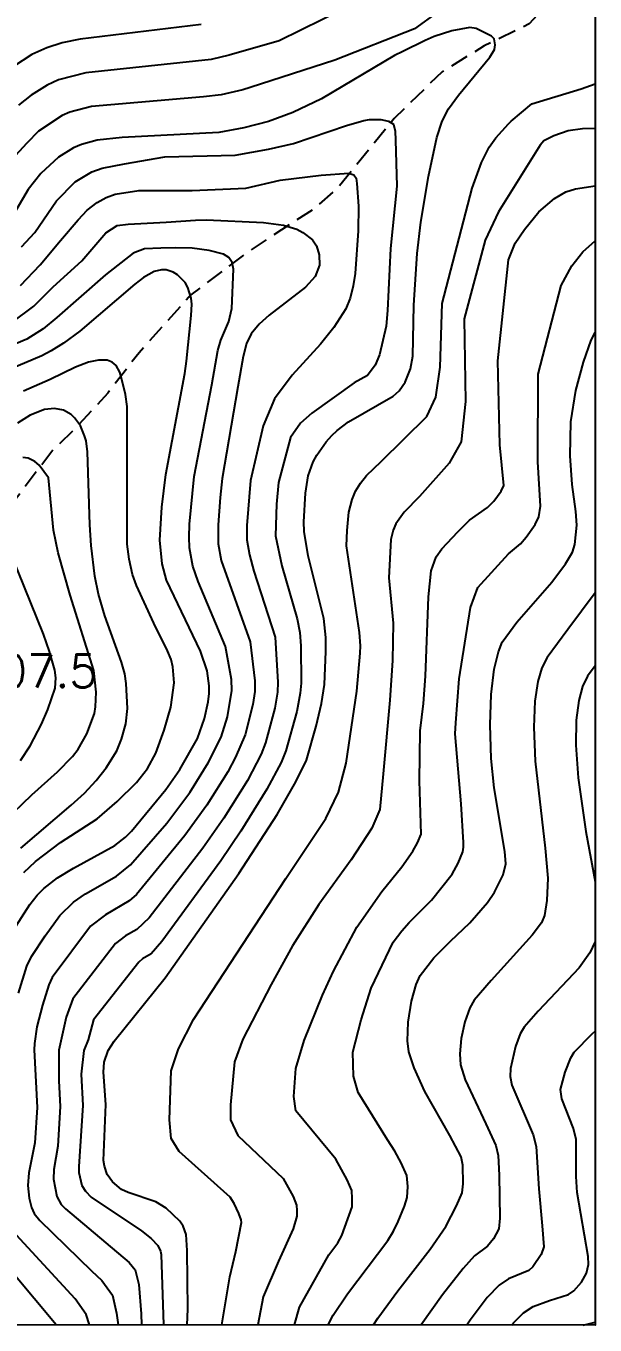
# Model space of a CAD drawing. Extents: x 197794 to 200030, y 561152 to 563931.
# Drawn here: x 199844.2 to 200000, y 561152.4 to 561507.9 of the extents above; entities that cross this region are included whole.
import ezdxf

# ---------------------------------------------------------------- set-up
doc = ezdxf.new("R2010")
doc.units = 0
doc.linetypes.add('5M2P5', pattern=[7.5, 5, -2.5])
for name, color, linetype in [('A0023119', 1, '5M2P5'), ('F0017111', 30, 'CONTINUOUS'), ('F0017114', 7, 'CONTINUOUS'), ('F0027132', 7, 'CONTINUOUS'), ('H0017334', 7, 'CONTINUOUS')]:
    doc.layers.add(name, color=color, linetype=linetype)
doc.styles.add('NGSW', font='romans.shx', dxfattribs={"bigfont": 'ngsw.shx'})

msp = doc.modelspace()

# ---------------------------------------------------------------- linework, layer by layer
at = {"layer": 'A0023119', "flags": 128}
msp.add_lwpolyline([(200000, 561526.82), (199993.41, 561520.56), (199981.94, 561508.43), (199969.69, 561502.43), (199958.12, 561495.35), (199945.05, 561482.61), (199937.18, 561472.91), (199929.69, 561463.68), (199922.9, 561457.71), (199904.76, 561445.95), (199889.38, 561434.27), (199882.96, 561427.2), (199875.18, 561418.44), (199866.6, 561407.39), (199858.51, 561398.56), (199851.57, 561391.8), (199840.35, 561376.98), (199835.68, 561365.45), (199831.99, 561354.73), (199828.62, 561344.44), (199825.21, 561331.84), (199821.55, 561323.55), (199817.11, 561314.13), (199811.82, 561302.36), (199806.71, 561291.8), (199797.97, 561278.76), (199792.71, 561272.19), (199785.4, 561263.27), (199777.75, 561255.71), (199768.05, 561240.46), (199766.41, 561225.23), (199766.59, 561216.31), (199766.54, 561210.19), (199765.03, 561200.2), (199762, 561192.84), (199758.05, 561189), (199753.08, 561185.61), (199744.12, 561183.14), (199736.61, 561180.77), (199728.68, 561178.26), (199720.96, 561175.18), (199715.05, 561172.2), (199707.94, 561168.45), (199704.63, 561166.55), (199699.48, 561163.62), (199690.43, 561157.52), (199685.653, 561152.433)], dxfattribs=at)
at = {"layer": 'F0017111', "flags": 128}
for points, elevation in [([(199956.92, 561511.69), (199950.61, 561507.11), (199928.8, 561498.55), (199905.64, 561491.04), (199903.56, 561490.38), (199897.7, 561489.03), (199892.82, 561488.46), (199862.16, 561485.84), (199856.27, 561484.3), (199854.17, 561483.37), (199847.67, 561479.07), (199844.45, 561475.78), (199840.3, 561471.26)], 245), ([(199897.831, 561152.404), (199900.05, 561165.6), (199901.65, 561172.54), (199903.24, 561180.44), (199903.18, 561181.18), (199902.5, 561182.92), (199901.18, 561185.64), (199900.14, 561187.39), (199886.16, 561199.84), (199884.02, 561203.4), (199883.49, 561208.56), (199884.02, 561221.91), (199885.98, 561227.96), (199890.08, 561235.97), (199915.33, 561274.55), (199926.35, 561291.02), (199929.82, 561298.21), (199931.87, 561306.17), (199934.83, 561325.87), (199935.67, 561336.23), (199935.76, 561338.25), (199935.55, 561341.86), (199931.99, 561365.64), (199932.12, 561369.85), (199932.61, 561374.85), (199933.48, 561378.29), (199934.42, 561380.58), (199935.83, 561382.77), (199937.46, 561384.9), (199941.48, 561388.74), (199953.96, 561401.04), (199956.41, 561406.34), (199957.63, 561414.49), (199958.14, 561431.9), (199966.4, 561463.51), (199968.88, 561470.53), (199970.99, 561474.71), (199972.83, 561477.29), (199976.31, 561481.13), (199977.02, 561481.85), (199982.73, 561486.61), (199996.19, 561490.67), (200000, 561492.05)], 245), ([(199843.05, 561447.47), (199846.64, 561451.34), (199852.56, 561460.07), (199857.73, 561465.19), (199862.25, 561467.98), (199865.13, 561468.98), (199871.22, 561470.19), (199882.26, 561472.09), (199901.47, 561472.57), (199910.63, 561474.19), (199917.45, 561475.73), (199931.95, 561480.61), (199936.75, 561482), (199938.26, 561482.26), (199941.36, 561482.29), (199943.45, 561481.85), (199944.83, 561480.97), (199945.28, 561479.11), (199945.42, 561476.68), (199945.76, 561464.09), (199944.06, 561447), (199943.23, 561430.04), (199942.81, 561425.71), (199940.96, 561417.89), (199939.82, 561415.06), (199937.76, 561412.23), (199934.1, 561410.24), (199922.44, 561401.93), (199919.38, 561399.18), (199916.68, 561395.27), (199913.4, 561382.94), (199912.8, 561377.05), (199912.53, 561368.4), (199914.27, 561360.14), (199918.44, 561345.65), (199919.24, 561341.9), (199919.46, 561338.29), (199919.55, 561328.02), (199919.3, 561325.32), (199918.39, 561320.29), (199915.4, 561309.55), (199914.08, 561306.32), (199910.18, 561299), (199903.08, 561287.57), (199897.59, 561279.4), (199881.41, 561257.38), (199878.48, 561254.01), (199876.09, 561252.57), (199875.15, 561251.66), (199862.74, 561235.89), (199861.24, 561230.43), (199860.04, 561227.5), (199859.38, 561221.07), (199859.84, 561212.45), (199858.73, 561195.78), (199858.72, 561194.1), (199859.57, 561190.58), (199860.54, 561189.01), (199862.1, 561187.37), (199875.86, 561178.17), (199878.49, 561176.07), (199880.36, 561174.12), (199881.05, 561172.64), (199881.21, 561171.65), (199881.89, 561152.406)], 255), ([(200000, 561479.79), (199996.55, 561479.7), (199992.64, 561479.16), (199988.7, 561477.8), (199986.01, 561476.44), (199984.99, 561475.26), (199973.62, 561457), (199969.89, 561449.3), (199964.14, 561427.76), (199964.56, 561405.12), (199963.34, 561394.11), (199960.08, 561388.2), (199951.95, 561379.1), (199947.74, 561374.85), (199945.46, 561371.61), (199944.76, 561369.89), (199944.11, 561367.31), (199943.55, 561356.9), (199944.71, 561344.42), (199944.57, 561334.26), (199943.87, 561323.37), (199942.02, 561303.22), (199941.12, 561293.46), (199938.94, 561288.32), (199933.29, 561279.72), (199924.4, 561267.46), (199917.16, 561256.12), (199911.37, 561245.54), (199903.63, 561230.61), (199901.32, 561224.38), (199900.25, 561212.63), (199900.25, 561208.54), (199902.21, 561204.27), (199914.61, 561192.52), (199917.33, 561187.53), (199918.29, 561185.21), (199918.4, 561183.72), (199918.34, 561182.21), (199917.39, 561178.68), (199913.4, 561169.87), (199909.13, 561160.08), (199907.7, 561152.403)], 240), ([(199842.74, 561436.88), (199848.14, 561442.52), (199853.65, 561449.15), (199858.52, 561454.81), (199861, 561457.44), (199863.68, 561459.56), (199866.16, 561460.95), (199868.69, 561461.9), (199875.15, 561462.87), (199889.69, 561462.84), (199904.4, 561463.46), (199913.82, 561465.7), (199925.03, 561467.1), (199932.61, 561467.62), (199933.98, 561467.18), (199934.62, 561466.22), (199934.84, 561464.78), (199935.25, 561458.56), (199935.13, 561451.8), (199934.32, 561440.16), (199933.78, 561436.76), (199933, 561433.43), (199931.8, 561430.49), (199928.46, 561425.37), (199924.83, 561420.81), (199917.14, 561412.32), (199912.28, 561405.84), (199909.14, 561398.5), (199905.69, 561383.5), (199904.65, 561371.21), (199904.69, 561367.28), (199905.41, 561363.12), (199906.63, 561358.7), (199912.44, 561340.63), (199913.19, 561328.35), (199913.07, 561325.55), (199912.36, 561321.23), (199909.8, 561311.72), (199908.6, 561308.64), (199904.83, 561301.41), (199898.42, 561291.09), (199892.65, 561282.86), (199877.93, 561263.81), (199874.58, 561260.64), (199871.44, 561258.87), (199868.71, 561256.8), (199857.07, 561241.68), (199855.28, 561236.65), (199853.24, 561227.59), (199853.22, 561219.21), (199853.57, 561212.2), (199852.96, 561201.29), (199851.88, 561194.91), (199851.75, 561192.33), (199852.64, 561187.55), (199853.88, 561185.41), (199855.05, 561184.18), (199872.51, 561169.54), (199874.1, 561167.47), (199875.1, 561163.45), (199875.73, 561155.46), (199875.85, 561152.407)], 260), ([(199917.7, 561152.401), (199919.1, 561157.23), (199927.14, 561171.63), (199929.56, 561174.85), (199930.72, 561176.9), (199933.48, 561184.74), (199933.56, 561187.01), (199933.39, 561189.24), (199932.16, 561192.14), (199929.01, 561197.81), (199918.06, 561211.03), (199917.52, 561214.95), (199918.06, 561222.6), (199920.37, 561230.25), (199925.37, 561242.64), (199928.38, 561249.18), (199934.82, 561261.27), (199941.68, 561271.05), (199947.11, 561277.78), (199950.17, 561282.09), (199951.44, 561284.35), (199952.37, 561286.69), (199951.92, 561301.29), (199952.15, 561315.01), (199953.05, 561322.51), (199953.64, 561329.93), (199954.44, 561351.67), (199955.17, 561358.78), (199956.51, 561362.64), (199958.03, 561364.8), (199962.43, 561369.46), (199965.66, 561372.63), (199970.57, 561376.13), (199972.27, 561377.82), (199974.29, 561380.57), (199975.05, 561382.17), (199973.96, 561393.29), (199973.36, 561416.25), (199976.34, 561443.88), (199978.15, 561448.41), (199980.65, 561452.16), (199984.62, 561456.98), (199988.91, 561460.66), (199991.97, 561462.54), (199994.63, 561463.3), (200000, 561464.17)], 235), ([(199840.28, 561426.67), (199846.41, 561431.24), (199851.67, 561436.53), (199859.55, 561443.6), (199866.13, 561451.3), (199869.22, 561453.26), (199872.21, 561453.63), (199882.58, 561454.21), (199890.64, 561454.78), (199893.64, 561454.81), (199909.28, 561454.12), (199914.77, 561453.41), (199918.34, 561452.25), (199920, 561451.35), (199922.71, 561449.39), (199923.73, 561447.76), (199924.49, 561445.26), (199924.58, 561442.4), (199923.37, 561439.37), (199920.77, 561436.38), (199910.76, 561428.79), (199908.05, 561426.26), (199905.89, 561423.61), (199904.58, 561421.03), (199903.7, 561417.41), (199902.19, 561409.09), (199897.97, 561384.06), (199897.38, 561378.88), (199896.81, 561371.37), (199896.86, 561366.17), (199897.65, 561361.57), (199905.63, 561339.37), (199906.84, 561328.68), (199906.85, 561325.78), (199906.33, 561322.17), (199904.21, 561313.89), (199901.63, 561307.77), (199899.48, 561303.82), (199893.75, 561294.62), (199887.7, 561286.31), (199874.45, 561270.24), (199872.48, 561268.47), (199865.98, 561264.61), (199861.88, 561261.51), (199851.4, 561247.47), (199850.47, 561245.44), (199848.72, 561239.92), (199847.21, 561233.95), (199846.58, 561229.44), (199846.44, 561227.67), (199847.29, 561211.94), (199846.67, 561202.26), (199845.04, 561194.04), (199844.79, 561190.57), (199845.07, 561187.09), (199845.72, 561184.52), (199846.49, 561182.93), (199848.01, 561180.99), (199862.14, 561167.22), (199865.03, 561164.57), (199867.92, 561160.54), (199869.06, 561155.63), (199869.44, 561152.408)], 265), ([(199926.95, 561152.4), (199928.31, 561155.09), (199932.28, 561160.93), (199943.28, 561175.56), (199944.85, 561178.1), (199946.14, 561180.74), (199947.89, 561184.87), (199948.61, 561187.27), (199948.72, 561190.29), (199948.5, 561193.27), (199946.98, 561196.74), (199945.18, 561199.97), (199943.21, 561203.03), (199935.15, 561216.02), (199933.91, 561220.47), (199933.73, 561227.05), (199935.97, 561235.87), (199938.7, 561244.55), (199944.78, 561257.16), (199947.14, 561260.28), (199949.12, 561262.53), (199955.25, 561268.64), (199960.86, 561275.77), (199962.55, 561278.78), (199963.79, 561281.9), (199964, 561283.15), (199964, 561284.44), (199963.35, 561295), (199961.74, 561314.19), (199961.89, 561317.16), (199962.81, 561329.18), (199965.91, 561348.77), (199967.91, 561354.22), (199976.32, 561363.46), (199979.61, 561366.21), (199981.16, 561368), (199983.6, 561371.42), (199984.61, 561373.56), (199985.06, 561376.52), (199984.33, 561388.58), (199984.42, 561412.56), (199990.71, 561436.82), (199993.64, 561442.23), (199996.65, 561446.07), (200000, 561449.13)], 230), ([(199842.16, 561243.2), (199844.49, 561250.56), (199845.73, 561253.26), (199849.49, 561258.87), (199853.51, 561264.48), (199857.26, 561268.12), (199860.52, 561270.36), (199868.97, 561275.2), (199872.82, 561278.32), (199882.75, 561289.77), (199889.09, 561298.14), (199894.13, 561306.23), (199897.65, 561313.29), (199899.38, 561318.82), (199900.63, 561326.01), (199900.48, 561329.01), (199898.83, 561338.1), (199891.37, 561355.82), (199889.88, 561360.03), (199889.02, 561365.06), (199888.88, 561367.97), (199888.97, 561371.54), (199890.26, 561384.62), (199895.15, 561409.65), (199896.73, 561419.05), (199897.53, 561421.88), (199899.79, 561427.03), (199900.62, 561430.55), (199901.06, 561441.31), (199900.64, 561443.2), (199899.72, 561444.5), (199898.34, 561445.42), (199894.42, 561446.48), (199889.69, 561447.1), (199885.06, 561447.18), (199881.15, 561447.1), (199876.68, 561446.94), (199873.56, 561445.75), (199866, 561439.74), (199852.66, 561428.11), (199848.91, 561425.05), (199844.44, 561422.14), (199828.08, 561415.32)], 270), ([(199843.65, 561276.23), (199846.8, 561279.26), (199853.7, 561284.45), (199863.73, 561290.91), (199869.17, 561295.69), (199874.49, 561300.85), (199877.51, 561304.68), (199879.75, 561308.89), (199882.03, 561315.18), (199883.88, 561321.43), (199884.79, 561328.13), (199884.46, 561332.48), (199883.97, 561334.49), (199883.02, 561336.89), (199879.19, 561344.44), (199874.48, 561354.77), (199873.36, 561357.74), (199872.44, 561361.93), (199871.97, 561366.06), (199871.89, 561371.42), (199871.96, 561403.79), (199871.51, 561407), (199870.42, 561411.54), (199869.93, 561413.15), (199868.95, 561414.96), (199867.86, 561415.92), (199866.43, 561416.39), (199864.06, 561416.39), (199861.32, 561415.85), (199857.79, 561414.51), (199850.9, 561411.15), (199843.52, 561407.93)], 280), ([(199842.79, 561282.93), (199856.65, 561294.67), (199860.22, 561297.95), (199863.46, 561301.37), (199866.23, 561304.91), (199869.09, 561309.48), (199870.39, 561312.75), (199871.54, 561316.93), (199872.07, 561321.14), (199871.7, 561327.93), (199871.31, 561330.61), (199870.41, 561333.77), (199865.82, 561346.45), (199864.11, 561352.38), (199863.05, 561357.29), (199862.07, 561365.71), (199861.7, 561371.39), (199861.08, 561391.31), (199860.67, 561394.34), (199860.3, 561395.77), (199859.15, 561398.44), (199857.56, 561400.67), (199856.65, 561401.54), (199854.54, 561402.77), (199852.01, 561403.23), (199849.3, 561402.9), (199845.37, 561401.38), (199841.88, 561399.15)], 285), ([(199838.24, 561290.14), (199845.82, 561297.48), (199852.87, 561303.74), (199856.97, 561307.93), (199858.5, 561309.97), (199860.9, 561314.13), (199862.95, 561319.76), (199863.28, 561321.59), (199863.49, 561325.57), (199862.82, 561331.47), (199856.37, 561352.12), (199853.06, 561363.74), (199851.78, 561369.95), (199850.38, 561384.27), (199847.83, 561387.68), (199846.67, 561388.69), (199844.88, 561389.65), (199843.41, 561389.75)], 290), ([(199842.76, 561306.92), (199845.42, 561310.9), (199848.51, 561316.83), (199850.21, 561320.8), (199852.19, 561326.65), (199852.41, 561329.49), (199852.12, 561331.58), (199850.67, 561336.7), (199849.01, 561341.41), (199840.41, 561362.93)], 295), ([(200000, 561352.76), (199992.55, 561342.76), (199986.91, 561335.1), (199985.43, 561332.21), (199984.36, 561328.45), (199983.55, 561323.1), (199983.21, 561315.99), (199983.57, 561306.66), (199986.33, 561282.9), (199987.11, 561274.72), (199986.81, 561268.58), (199986.18, 561264.47), (199985.32, 561262.49), (199982.76, 561259.05), (199971.53, 561246.66), (199966.95, 561241.31), (199965.7, 561239.19), (199964.39, 561235.4), (199963.38, 561230.81), (199962.95, 561226.61), (199963.14, 561223.55), (199964.47, 561219.49), (199970.14, 561207.49), (199972.81, 561201.53), (199973.47, 561198.8), (199973.78, 561193.44), (199973.95, 561181.63), (199973.65, 561178.68), (199972.23, 561175.94), (199970.6, 561173.96), (199967.01, 561171.28), (199963.87, 561167.87), (199958.28, 561160.67), (199952.427, 561152.396)], 220), ([(200000, 561332.8), (199997.94, 561329.97), (199996.57, 561327.12), (199995.58, 561323.29), (199994.87, 561317.94), (199994.74, 561311.1), (199995.38, 561302.13), (199997.45, 561287.43), (200000, 561273.63)], 215), ([(200000, 561257.32), (199998.58, 561254.23), (199995.69, 561250.18), (199984.43, 561238.3), (199980.58, 561233.93), (199979.48, 561232.09), (199978.26, 561228.64), (199976.85, 561222.55), (199976.73, 561220.4), (199977.27, 561218.05), (199983.06, 561204.48), (199983.93, 561201.21), (199984.58, 561189.69), (199985.56, 561179.52), (199986.01, 561173.81), (199985.23, 561171.68), (199982.94, 561168.3), (199981.87, 561167.3), (199976.31, 561165.06), (199973.74, 561163.34), (199970.45, 561159.9), (199965.79, 561153.71), (199964.953, 561152.395)], 215), ([(199977.212, 561152.393), (199977.66, 561153.01), (199980.39, 561155.73), (199983.03, 561157.5), (199987.54, 561159.11), (199992.72, 561160.77), (199994.23, 561161.76), (199996.33, 561164.11), (199997.7, 561166.58), (199998.23, 561168.95), (199998.09, 561171.11), (199995.09, 561188.67), (199994.8, 561193.02), (199994.82, 561203.2), (199994.09, 561206.13), (199990.94, 561214.31), (199990.52, 561216.87), (199991.87, 561221.56), (199993.37, 561225.53), (199994.26, 561227.03), (199999.26, 561232.12), (200000, 561232.84)], 210), ([(199861.65, 561152.409), (199860.75, 561155.24), (199857.69, 561159.6), (199840.57, 561178.21)], 270), ([(199996.772, 561152.39), (200000, 561153.17)], 205)]:
    msp.add_lwpolyline(points, dxfattribs=dict(at, elevation=elevation))
at = {"layer": 'F0017111'}
for points, elevation in [([(199931.34, 561512.59), (199913.55, 561503.78), (199899.87, 561499.86), (199894.96, 561498.68), (199860.6, 561495.06), (199853.11, 561493.12), (199850.01, 561491.71), (199845.63, 561488.97), (199842.19, 561486.17)], 240), ([(199892.22, 561508.32), (199859.04, 561504.28), (199854.11, 561503.24), (199849.96, 561501.94), (199845.84, 561500.06), (199840.85, 561496.82)], 235)]:
    msp.add_lwpolyline(points, dxfattribs=dict(at, elevation=elevation))
at = {"layer": 'F0017114', "flags": 128}
for points, elevation in [([(199888.4, 561152.405), (199888.52, 561156.75), (199888.37, 561172.74), (199888.08, 561177.15), (199887.26, 561179.48), (199886.37, 561180.85), (199882.58, 561184.36), (199879.79, 561186.09), (199872.22, 561188.62), (199870.39, 561189.51), (199867.89, 561191.61), (199866.5, 561193.61), (199865.69, 561195.87), (199865.45, 561197.44), (199866.12, 561212.7), (199865.44, 561221.55), (199865.66, 561224.31), (199866.78, 561227.49), (199868.41, 561230.09), (199882.37, 561247.38), (199902.54, 561275.95), (199912.95, 561292.13), (199918.1, 561301.04), (199921.02, 561306.97), (199923.7, 561316.23), (199925.13, 561322.48), (199925.91, 561327.69), (199926.35, 561336.72), (199926.29, 561340.58), (199925.81, 561345.75), (199921.5, 561362.9), (199920.37, 561369.51), (199920.3, 561372.23), (199920.71, 561380.03), (199921.51, 561384.74), (199922.88, 561388.63), (199923.86, 561390.47), (199926.43, 561394.1), (199927.93, 561395.79), (199929.44, 561397.22), (199932.56, 561399.54), (199944.79, 561406.58), (199946.38, 561408), (199948.06, 561410.38), (199949.5, 561414.02), (199950.12, 561417.56), (199950.37, 561431.5), (199951.35, 561445.63), (199952.3, 561454.22), (199954.39, 561466.69), (199956.72, 561477.35), (199958.14, 561481.81), (199959.9, 561485.18), (199962.62, 561488.92), (199971.19, 561499.38), (199972.49, 561501.49), (199972.65, 561502.7), (199972.35, 561504.39), (199971.66, 561505.12), (199967.49, 561507.19), (199965.71, 561507.48), (199960.76, 561506.56), (199955.96, 561504.97), (199953.53, 561503.88), (199947.35, 561500.94), (199945.12, 561499.83), (199925.15, 561487.95), (199917.3, 561484.24), (199910.61, 561481.77), (199903.89, 561480.02), (199897, 561478.75), (199870.57, 561477.35), (199863.72, 561476.63), (199859.42, 561475.48), (199857.27, 561474.55), (199853.15, 561471.97), (199848.32, 561467.49), (199844.88, 561463.18), (199839.52, 561454.06)], 250), ([(199840.74, 561260.31), (199845.3, 561267.49), (199847.31, 561270.01), (199849.14, 561271.86), (199852.83, 561274.74), (199857.29, 561277.45), (199868.53, 561283.58), (199871.47, 561285.91), (199873.09, 561287.52), (199882.51, 561298.93), (199886.34, 561304.41), (199891.21, 561312.87), (199893.14, 561318.34), (199894.15, 561322.92), (199894.41, 561325.17), (199894.41, 561327.31), (199893.83, 561331.37), (199892.02, 561336.83), (199882.74, 561356.25), (199881.5, 561360.72), (199880.86, 561367.18), (199881.39, 561376.24), (199882.55, 561385.18), (199887.75, 561412.77), (199888.2, 561416.13), (199889.48, 561428.63), (199889.65, 561431.79), (199889.49, 561433.39), (199888.58, 561436.34), (199887.8, 561437.66), (199885.72, 561439.78), (199884.52, 561440.52), (199882.65, 561441.13), (199881.36, 561441.16), (199879.37, 561440.67), (199876.39, 561439.01), (199874.04, 561437.27), (199858.96, 561424.38), (199854.49, 561421.09), (199851.12, 561418.99), (199848.59, 561417.6), (199824.31, 561407.36)], 275), ([(199939.369, 561152.398), (199940.51, 561154.24), (199946.01, 561161.73), (199954.89, 561173.13), (199959.13, 561179.39), (199962.11, 561184.99), (199963.59, 561188.6), (199963.91, 561190.99), (199963.86, 561196.17), (199963.35, 561198.44), (199960.27, 561204.25), (199953.42, 561216.29), (199950.52, 561222.76), (199949, 561227.13), (199948.71, 561230.2), (199948.88, 561235.23), (199949.75, 561241.04), (199951.04, 561245.59), (199952.17, 561248.03), (199955.92, 561252.85), (199960.41, 561257.4), (199965.71, 561262.42), (199970.6, 561268.06), (199972.51, 561270.84), (199974.82, 561275.59), (199975.61, 561278.64), (199975.33, 561281.94), (199972.41, 561299.42), (199971.59, 561307.42), (199971.26, 561316.61), (199971.54, 561324.98), (199972.42, 561331.86), (199973.54, 561336.64), (199974.62, 561339.22), (199978.6, 561344.71), (199988.17, 561355.67), (199991.94, 561360.69), (199993.86, 561363.87), (199994.47, 561366.02), (199994.99, 561371.28), (199994.73, 561374.98), (199993.7, 561382.44), (199993.18, 561390.24), (199993.4, 561399.54), (199994.74, 561408.17), (199996.83, 561415.92), (199998.9, 561421.88), (200000, 561424.02)], 225), ([(199852.49, 561152.41), (199833.92, 561174.62)], 275)]:
    msp.add_lwpolyline(points, dxfattribs=dict(at, elevation=elevation))
at = {"layer": 'H0017334', "flags": 128}
msp.add_lwpolyline([(197794.53, 563927.44), (200000, 563927.14), (200000, 561152.39), (197793.79, 561152.69)], close=True, dxfattribs=at)

# ---------------------------------------------------------------- texts
at = {"layer": 'F0027132', "style": 'NGSW'}
msp.add_text('307.5', height=9, dxfattribs=at).set_placement((199829.11, 561326.88))

doc.saveas('drawing.dxf')
